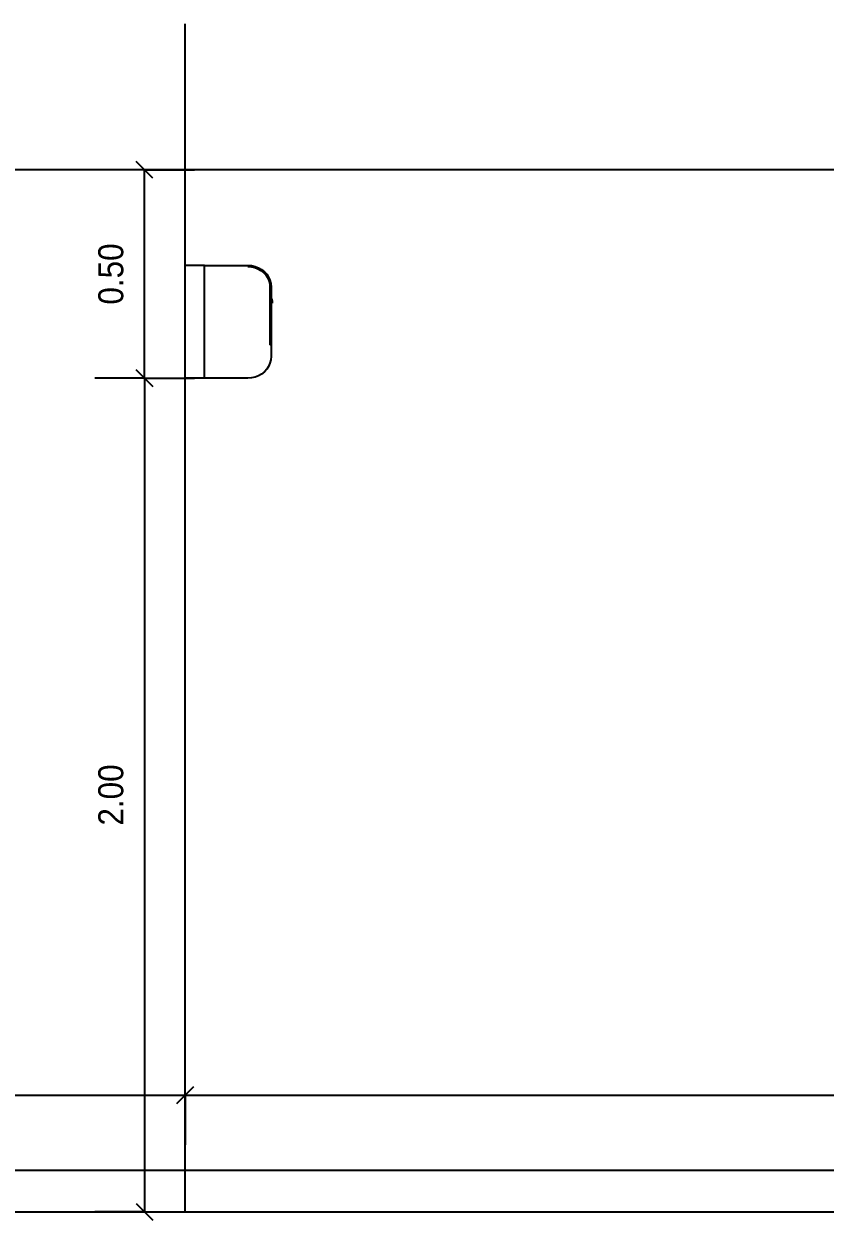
# Model space of a CAD drawing. Header units: millimetres. Extents: x 7034 to 7235, y -465 to -378.
# Drawn here: x 7107.565 to 7109.487, y -437.946 to -435.076 of the extents above; entities that cross this region are included whole.
import ezdxf

# ---------------------------------------------------------------- set-up
doc = ezdxf.new("R2010")
doc.units = ezdxf.units.MM
doc.header["$LTSCALE"] = 0.005
doc.linetypes.add('CONTINUO', pattern=[0])
doc.layers.get('0').update_dxf_attribs({"linetype": 'CONTINUO'})
doc.layers.get('DEFPOINTS').update_dxf_attribs({"linetype": 'CONTINUO', "lineweight": 15})
for name, color, linetype in [('- COTAS', 12, 'Continuous'), ('ARQ_ALVENARIA', 6, 'Continuous'), ('DETALHES', 4, 'Continuous'), ('LL_DETALHES PRETO', 250, 'Continuous')]:
    doc.layers.add(name, color=color, linetype=linetype)
doc.styles.add('ARQ', font='arial.ttf', dxfattribs={"width": 0.9})
doc.dimstyles.new('1-40', dxfattribs={"dimtxt": 0.06, "dimasz": 0.04, "dimexe": 0.1195, "dimexo": 0.1, "dimgap": 0.05, "dimtad": 1, "dimzin": 0, "dimdsep": 46, "dimtxsty": 'ARQ', "dimblk": 'OBLIQUE', "dimcen": 0.09, "dimclrd": 1, "dimclre": 1, "dimclrt": 7, "dimadec": 0, "dimazin": 0, "dimtm": 1e-09, "dimtfac": 1, "dimtofl": 0, "dimtmove": 0, "dimatfit": 3, "dimfxl": 0.1, "dimfxlon": 1, "dimtolj": 1, "dimtzin": 0, "dimlwd": -1, "dimlwe": -1, "dimarcsym": 0})

# ---------------------------------------------------------------- blocks, each defined once
blk = doc.blocks.new('_OBLIQUE')
at = {"color": 0, "linetype": 'ByBlock'}
blk.add_line((-0.5, -0.5), (0.5, 0.5), dxfattribs=at)
blk = doc.blocks.new('*D69')
at = {"layer": '- COTAS', "color": 1, "transparency": 16777216}
for p, q in [((7107.0585, -435.9264), (7107.222, -435.9264)), ((7107.1025, -435.9264), (7107.1025, -437.9264)), ((7107.2025, -437.9264), (7106.983, -437.9264))]:
    blk.add_line(p, q, dxfattribs=at)
at = {"layer": 'DEFPOINTS', "color": 0, "transparency": 16777216}
for p in [(7106.9585, -435.9264), (7107.1025, -437.9264), (7109.2585, -437.9264)]:
    blk.add_point(p, dxfattribs=at)
at = {"layer": '- COTAS', "color": 1, "transparency": 16777216, "xscale": 0.04, "yscale": 0.04, "zscale": 0.04}
for p, rotation in [((7107.1025, -435.9264), 90), ((7107.1025, -437.9264), 270)]:
    blk.add_blockref('_OBLIQUE', p, dxfattribs=dict(at, rotation=rotation))
at = {"layer": '- COTAS', "color": 7, "transparency": 16777216, "insert": (7107.0218, -436.9264), "char_height": 0.06, "attachment_point": 5, "rotation": 90, "style": 'ARQ'}
blk.add_mtext('\\A1;2.00', dxfattribs=at)
blk = doc.blocks.new('*D118')
at = {"layer": '- COTAS', "color": 1, "transparency": 16777216}
for p, q in [((7107.9518, -437.6464), (7107.9518, -437.5269)), ((7105.1518, -437.6464), (7105.1518, -437.7659)), ((7105.1518, -437.6464), (7107.9518, -437.6464))]:
    blk.add_line(p, q, dxfattribs=at)
at = {"layer": 'DEFPOINTS', "color": 0, "transparency": 16777216}
for p in [(7105.1518, -437.6464), (7107.9518, -437.6464), (7107.9518, -437.6464)]:
    blk.add_point(p, dxfattribs=at)
at = {"layer": '- COTAS', "color": 1, "transparency": 16777216, "xscale": 0.04, "yscale": 0.04, "zscale": 0.04, "rotation": 180}
blk.add_blockref('_OBLIQUE', (7105.1518, -437.6464), dxfattribs=at)
at = {"layer": '- COTAS', "color": 1, "transparency": 16777216, "xscale": 0.04, "yscale": 0.04, "zscale": 0.04}
blk.add_blockref('_OBLIQUE', (7107.9518, -437.6464), dxfattribs=at)
at = {"layer": '- COTAS', "color": 7, "transparency": 16777216, "insert": (7106.5518, -437.5658), "char_height": 0.06, "attachment_point": 5, "style": 'ARQ'}
blk.add_mtext('\\A1;2.80', dxfattribs=at)
blk = doc.blocks.new('*D119')
at = {"layer": '- COTAS', "color": 1, "transparency": 16777216}
for p, q in [((7113.5818, -437.6464), (7113.5818, -437.5269)), ((7107.9518, -437.6464), (7107.9518, -437.7659)), ((7107.9518, -437.6464), (7113.5818, -437.6464))]:
    blk.add_line(p, q, dxfattribs=at)
at = {"layer": 'DEFPOINTS', "color": 0, "transparency": 16777216}
for p in [(7107.9518, -437.6464), (7113.5818, -437.6464), (7113.5818, -437.6464)]:
    blk.add_point(p, dxfattribs=at)
at = {"layer": '- COTAS', "color": 1, "transparency": 16777216, "xscale": 0.04, "yscale": 0.04, "zscale": 0.04, "rotation": 180}
blk.add_blockref('_OBLIQUE', (7107.9518, -437.6464), dxfattribs=at)
at = {"layer": '- COTAS', "color": 1, "transparency": 16777216, "xscale": 0.04, "yscale": 0.04, "zscale": 0.04}
blk.add_blockref('_OBLIQUE', (7113.5818, -437.6464), dxfattribs=at)
at = {"layer": '- COTAS', "color": 7, "transparency": 16777216, "insert": (7110.7668, -437.5658), "char_height": 0.06, "attachment_point": 5, "style": 'ARQ'}
blk.add_mtext('\\A1;5.63', dxfattribs=at)
blk = doc.blocks.new('*D151')
at = {"layer": '- COTAS', "color": 1, "transparency": 16777216}
for p, q in [((7107.8543, -435.9264), (7107.7348, -435.9264)), ((7107.8543, -435.9264), (7107.8543, -437.9264)), ((7107.8543, -437.9264), (7107.7348, -437.9264))]:
    blk.add_line(p, q, dxfattribs=at)
at = {"layer": 'DEFPOINTS', "color": 0, "transparency": 16777216}
for p in [(7107.9518, -435.9264), (7107.8543, -437.9264), (7107.9518, -437.9264)]:
    blk.add_point(p, dxfattribs=at)
at = {"layer": '- COTAS', "color": 1, "transparency": 16777216, "xscale": 0.04, "yscale": 0.04, "zscale": 0.04}
for p, rotation in [((7107.8543, -435.9264), 90), ((7107.8543, -437.9264), 270)]:
    blk.add_blockref('_OBLIQUE', p, dxfattribs=dict(at, rotation=rotation))
at = {"layer": '- COTAS', "color": 7, "transparency": 16777216, "insert": (7107.7737, -436.9264), "char_height": 0.06, "attachment_point": 5, "rotation": 90, "style": 'ARQ'}
blk.add_mtext('\\A1;2.00', dxfattribs=at)
blk = doc.blocks.new('*D152')
at = {"layer": '- COTAS', "color": 1, "transparency": 16777216}
for p, q in [((7107.8543, -435.4264), (7107.9738, -435.4264)), ((7107.8543, -435.9264), (7107.8543, -435.4264)), ((7107.8543, -435.9264), (7107.9738, -435.9264))]:
    blk.add_line(p, q, dxfattribs=at)
at = {"layer": 'DEFPOINTS', "color": 0, "transparency": 16777216}
for p in [(7107.8543, -435.4264), (7107.8543, -435.4264), (7107.8543, -435.9264)]:
    blk.add_point(p, dxfattribs=at)
at = {"layer": '- COTAS', "color": 1, "transparency": 16777216, "xscale": 0.04, "yscale": 0.04, "zscale": 0.04}
for p, rotation in [((7107.8543, -435.4264), 90), ((7107.8543, -435.9264), 270)]:
    blk.add_blockref('_OBLIQUE', p, dxfattribs=dict(at, rotation=rotation))
at = {"layer": '- COTAS', "color": 7, "transparency": 16777216, "insert": (7107.7737, -435.6764), "char_height": 0.06, "attachment_point": 5, "rotation": 90, "style": 'ARQ'}
blk.add_mtext('\\A1;0.50', dxfattribs=at)

msp = doc.modelspace()

# ---------------------------------------------------------------- linework, layer by layer
at = {"layer": 'ARQ_ALVENARIA'}
for p, q in [((7107.9518, -437.9264), (7107.9518, -435.0764)), ((7105.1518, -437.9264), (7113.5818, -437.9264))]:
    msp.add_line(p, q, dxfattribs=at)
at = {"layer": 'DETALHES'}
msp.add_line((7113.5818, -435.4264), (7105.1518, -435.4264), dxfattribs=at)
at = {"layer": 'LL_DETALHES PRETO'}
for p, q in [((7107.9518, -435.9264), (7107.9518, -435.6556)), ((7107.998, -435.6556), (7107.9518, -435.6556)), ((7107.998, -435.6556), (7108.1024, -435.6556)), ((7107.998, -435.9264), (7107.998, -435.6556)), ((7108.1024, -435.6556), (7108.111, -435.6562)), ((7108.1024, -435.6556), (7108.1024, -435.6582)), ((7108.1024, -435.6582), (7108.1106, -435.6588)), ((7108.1106, -435.6588), (7108.1186, -435.6606)), ((7108.111, -435.6562), (7108.1195, -435.6581)), ((7108.1186, -435.6606), (7108.1263, -435.6636)), ((7108.1195, -435.6581), (7108.1275, -435.6613)), ((7108.1263, -435.6636), (7108.1333, -435.6676)), ((7108.1275, -435.6613), (7108.135, -435.6655)), ((7108.135, -435.6655), (7108.1416, -435.6708)), ((7108.1333, -435.6676), (7108.1396, -435.6726)), ((7108.1396, -435.6726), (7108.145, -435.6785)), ((7108.1416, -435.6708), (7108.1472, -435.677)), ((7108.145, -435.6785), (7108.1493, -435.6851)), ((7108.1472, -435.677), (7108.1518, -435.6839)), ((7108.1493, -435.6851), (7108.1525, -435.6923)), ((7108.1518, -435.6839), (7108.1551, -435.6915)), ((7108.1525, -435.6923), (7108.1544, -435.6998)), ((7108.1551, -435.6915), (7108.1571, -435.6994)), ((7108.1544, -435.6998), (7108.155, -435.7075)), ((7108.155, -435.7075), (7108.155, -435.8461)), ((7108.1571, -435.6994), (7108.1578, -435.7075)), ((7108.1578, -435.7075), (7108.1578, -435.7357)), ((7108.1578, -435.7357), (7108.1602, -435.7357)), ((7108.1578, -435.7357), (7108.1578, -435.7464)), ((7108.1602, -435.7464), (7108.1578, -435.7464)), ((7108.1578, -435.7464), (7108.1578, -435.8461)), ((7108.1602, -435.7398), (7108.1602, -435.7357)), ((7108.1602, -435.7398), (7108.1602, -435.7398)), ((7108.1602, -435.7398), (7108.1602, -435.7464)), ((7108.1578, -435.8461), (7108.155, -435.8461)), ((7108.1578, -435.8461), (7108.1578, -435.8745)), ((7108.1551, -435.8905), (7108.1518, -435.898)), ((7108.1571, -435.8826), (7108.1551, -435.8905)), ((7108.1578, -435.8745), (7108.1571, -435.8826)), ((7108.1195, -435.9238), (7108.111, -435.9257)), ((7108.1275, -435.9207), (7108.1195, -435.9238)), ((7108.135, -435.9165), (7108.1275, -435.9207)), ((7108.1416, -435.9112), (7108.135, -435.9165)), ((7108.1472, -435.905), (7108.1416, -435.9112)), ((7108.1518, -435.898), (7108.1472, -435.905)), ((7107.998, -435.9264), (7107.9518, -435.9264)), ((7108.1024, -435.9264), (7107.998, -435.9264)), ((7108.111, -435.9257), (7108.1024, -435.9264)), ((7105.1518, -437.8264), (7113.5818, -437.8264))]:
    msp.add_line(p, q, dxfattribs=at)

# ---------------------------------------------------------------- dimensions: what is measured, and where the dimension line sits
at = {"layer": '- COTAS'}
for base, p1, p2, picture, middle in [((7107.8543, -435.4264), (7107.8543, -435.9264), (7107.8543, -435.4264), '*D152', (7107.7737, -435.6764)), ((7107.1025, -437.9264), (7106.9585, -435.9264), (7109.2585, -437.9264), '*D69', (7107.0218, -436.9264)), ((7107.8543, -437.9264), (7107.9518, -435.9264), (7107.9518, -437.9264), '*D151', (7107.7737, -436.9264))]:
    dim = msp.add_linear_dim(base=base, p1=p1, p2=p2, angle=90, dimstyle='1-40', dxfattribs=at)
    dim.commit()
    dim.dimension.update_dxf_attribs({"geometry": picture, "text_midpoint": middle})
for base, p1, p2, picture, middle in [((7107.9518, -437.6464), (7105.1518, -437.6464), (7107.9518, -437.6464), '*D118', (7106.5518, -437.5658)), ((7113.5818, -437.6464), (7107.9518, -437.6464), (7113.5818, -437.6464), '*D119', (7110.7668, -437.5658))]:
    dim = msp.add_linear_dim(base=base, p1=p1, p2=p2, dimstyle='1-40', dxfattribs=at)
    dim.commit()
    dim.dimension.update_dxf_attribs({"geometry": picture, "text_midpoint": middle})

doc.saveas('drawing.dxf')
